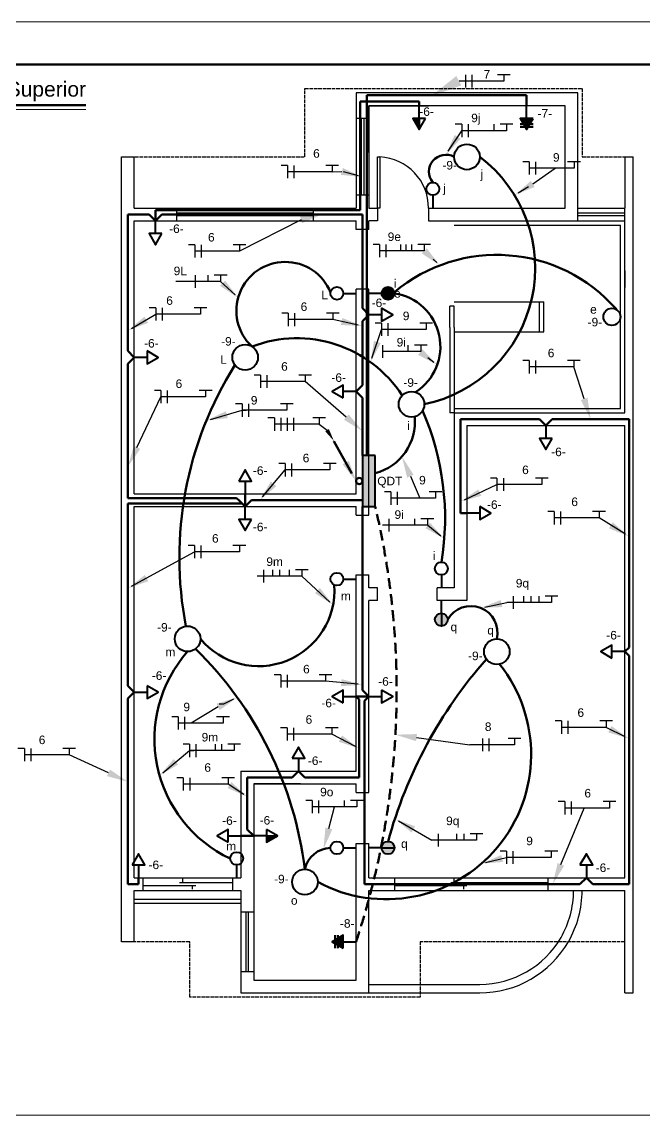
# Model space of a CAD drawing. Header units: millimetres. Extents: x 32795 to 62495, y 13907 to 34907.
# Drawn here: x 48627 to 55922, y 22091 to 34907 of the extents above; entities that cross this region are included whole.
import ezdxf
from ezdxf.enums import TextEntityAlignment as Align

# ---------------------------------------------------------------- set-up
doc = ezdxf.new("R2010")
doc.units = ezdxf.units.MM
doc.header["$LTSCALE"] = 10
doc.linetypes.add('ACAD_ISO02W100', pattern=[15, 12, -3])
doc.linetypes.add('DASHED', pattern=[19.05, 12.7, -6.35])
doc.layers.get('0').update_dxf_attribs({"lineweight": 20})
for name, color, linetype, lineweight in [('Arquitetônico', 7, 'Continuous', 20), ('Eletroduto', 2, 'Continuous', 60), ('Eletrodutos', 2, 'Continuous', 60), ('Fiação', 6, 'Continuous', 30), ('Simbologia', 1, 'Continuous', 40), ('Textos', 3, 'Continuous', 20)]:
    doc.layers.add(name, color=color, linetype=linetype, lineweight=lineweight)
doc.styles.add('Paludo', font='ARIAL.TTF', dxfattribs={"height": 100})
doc.styles.add('style1', font='ARIAL.TTF')

msp = doc.modelspace()

# ---------------------------------------------------------------- hatches: boundary and pattern name
at = {"layer": 'Simbologia'}
h = msp.add_hatch(color=256, dxfattribs=at)
h.dxf.hatch_style = 1
h.paths.add_polyline_path([(53209.998, 33773.95), (53284.998, 33644.046), (53284.998, 33773.95)])
h = msp.add_hatch(color=256, dxfattribs=at)
h.dxf.hatch_style = 1
h.paths.add_polyline_path([(54563.748, 33676.522), (54526.248, 33676.522), (54544.998, 33644.046)])
h.paths.add_polyline_path([(54582.498, 33708.998), (54507.498, 33708.998), (54526.248, 33676.522), (54563.748, 33676.522)])
h.paths.add_polyline_path([(54619.998, 33773.95), (54469.998, 33773.95), (54507.498, 33708.998), (54582.498, 33708.998)])
h = msp.add_hatch(color=256, dxfattribs=at)
h.dxf.hatch_style = 1
h.paths.add_polyline_path([(52994.998, 31723.95), (52844.998, 31723.95, 1)])
h.paths.add_polyline_path([(52844.998, 31723.95), (52994.998, 31723.95, 1)])
h = msp.add_hatch(color=256, dxfattribs=at)
h.dxf.hatch_style = 1
h.paths.add_polyline_path([(52619.998, 29223.95), (52769.998, 29223.95), (52769.998, 29823.95), (52619.998, 29823.95)])
h = msp.add_hatch(color=256, dxfattribs=at)
h.dxf.hatch_style = 1
h.paths.add_polyline_path([(52994.998, 25223.95), (52844.998, 25223.95, 1)])
h.paths.add_polyline_path([(52844.998, 25223.95), (52994.998, 25223.95, 1)])
h.paths.add_polyline_path([(53544.998, 27973.95, 0.414213562), (53469.998, 27898.95, 0.414213562), (53544.998, 27823.95)])
h.paths.add_polyline_path([(53544.998, 27973.95), (53544.998, 27823.95, 0.414213562), (53619.998, 27898.95, 0.414213562)])
h = msp.add_hatch(color=256, dxfattribs=at)
h.dxf.hatch_style = 1
h.paths.add_polyline_path([(51494.998, 25288.95), (51624.902, 25363.95), (51494.998, 25363.95)])
h = msp.add_hatch(color=256, dxfattribs=at)
h.dxf.hatch_style = 1
h.paths.add_polyline_path([(52297.57, 24142.7), (52265.094, 24123.95), (52297.57, 24105.2)])
h.paths.add_polyline_path([(52330.046, 24161.45), (52297.57, 24142.7), (52297.57, 24105.2), (52330.046, 24086.45)])
h.paths.add_polyline_path([(52394.998, 24198.95), (52330.046, 24161.45), (52330.046, 24086.45), (52394.998, 24048.95)])

# ---------------------------------------------------------------- linework, layer by layer
for p, q in [((62494.971, 34906.604), (32794.971, 34906.604)), ((45717.708, 33879.01), (49376.099, 33879.01)), ((56049.248, 22090.777), (34044.971, 22090.777))]:
    msp.add_line(p, q)
at = {"color": 4, "lineweight": 100}
for p, q in [((61994.971, 34406.604), (34044.971, 34406.604)), ((45717.708, 33929.01), (49376.099, 33929.01))]:
    msp.add_line(p, q, dxfattribs=at)
at = {"lineweight": 100}
msp.add_line((34044.971, 34406.604), (56049.248, 34406.604), dxfattribs=at)
at = {"layer": 'Arquitetônico', "linetype": 'ACAD_ISO02W100', "lineweight": 30, "ltscale": 0.35}
for p, q in [((51944.998, 33323.95), (51944.998, 34123.95)), ((51944.998, 34123.95), (55194.998, 34123.95)), ((55194.998, 34123.95), (55194.998, 33323.95)), ((49794.998, 33323.95), (51944.998, 33323.95)), ((55194.998, 33323.95), (55694.998, 33323.95)), ((50594.998, 24123.95), (49944.998, 24123.95)), ((50594.998, 23473.95), (50594.998, 24123.95)), ((55694.998, 24123.95), (53294.998, 24123.95)), ((53294.998, 24123.95), (53294.998, 23473.95)), ((53294.998, 23473.95), (50594.998, 23473.95))]:
    msp.add_line(p, q, dxfattribs=at)
at = {"layer": 'Arquitetônico', "lineweight": 30, "ltscale": 0.35}
for p, q in [((55144.998, 34073.95), (52544.998, 34073.95)), ((52544.998, 34073.95), (52544.998, 32723.95)), ((55144.998, 32723.95), (55144.998, 34073.95)), ((54994.998, 33923.95), (52694.998, 33923.95)), ((52694.998, 33923.95), (52694.998, 32723.95)), ((54994.998, 32723.95), (54994.998, 33923.95)), ((51194.998, 26123.95), (51194.998, 24873.95)), ((51194.998, 26123.95), (52544.998, 26123.95)), ((51344.998, 25973.95), (51344.998, 23673.95)), ((51344.998, 25973.95), (52544.998, 25973.95)), ((51194.998, 24723.95), (51194.998, 23523.95)), ((51344.998, 23673.95), (52544.998, 23673.95)), ((51194.998, 23523.95), (52694.998, 23523.95))]:
    msp.add_line(p, q, dxfattribs=at)
at = {"layer": 'Arquitetônico', "lineweight": 30}
for p, q in [((52694.998, 33373.95), (52694.998, 33923.95)), ((52694.998, 33923.95), (53394.998, 33923.95)), ((52694.998, 33773.95), (52544.998, 33773.95)), ((52604.998, 33773.95), (52604.998, 32873.95)), ((52634.998, 33773.95), (52634.998, 32873.95)), ((49794.998, 24123.95), (49794.998, 33323.95)), ((49794.998, 33323.95), (49944.998, 33323.95)), ((49944.998, 32723.95), (49944.998, 33323.95)), ((49944.998, 32723.95), (49944.998, 33323.95)), ((55694.998, 33323.95), (55694.998, 32723.95)), ((55694.998, 33323.95), (55794.998, 33323.95)), ((55794.998, 23523.95), (55794.998, 33323.95)), ((52694.998, 32873.95), (52544.998, 32873.95)), ((49944.998, 32723.95), (52544.998, 32723.95)), ((50444.998, 32573.95), (50444.998, 32723.95)), ((52044.998, 32573.95), (52044.998, 32723.95)), ((52694.998, 32723.95), (52774.998, 32723.95)), ((52694.998, 32723.95), (52794.998, 32723.95)), ((52794.998, 32723.95), (52794.998, 32573.95)), ((53394.998, 32723.95), (54994.998, 32723.95)), ((53394.998, 32723.95), (53394.998, 32573.95)), ((55144.998, 32723.95), (55694.998, 32723.95)), ((55144.998, 32573.95), (55144.998, 32723.95)), ((55694.998, 32573.95), (55694.998, 32723.95)), ((49944.998, 32573.95), (52544.998, 32573.95)), ((49944.998, 29373.95), (49944.998, 32573.95)), ((52044.998, 32663.95), (50444.998, 32663.95)), ((52044.998, 32633.95), (50444.998, 32633.95)), ((52544.998, 32473.95), (52544.998, 32573.95)), ((52694.998, 32473.95), (52694.998, 32573.95)), ((52794.998, 32573.95), (52694.998, 32573.95)), ((53394.998, 32573.95), (55694.998, 32573.95)), ((55694.998, 32663.95), (55144.998, 32663.95)), ((55694.998, 32633.95), (55144.998, 32633.95)), ((55694.998, 30323.95), (55694.998, 32573.95)), ((52694.998, 32473.95), (52544.998, 32473.95)), ((53694.998, 32523.95), (55644.998, 32523.95)), ((55644.998, 30373.95), (55644.998, 32523.95)), ((55694.998, 31986.45), (55694.998, 31792.029)), ((52544.998, 29373.95), (52544.998, 31773.95)), ((52694.998, 31773.95), (52544.998, 31773.95)), ((52694.998, 29123.95), (52694.998, 31773.95)), ((53644.998, 31323.95), (53644.998, 31573.95)), ((53694.998, 31573.95), (53644.998, 31573.95)), ((53694.998, 31623.95), (54744.998, 31623.95)), ((53694.998, 31323.95), (53694.998, 31573.95)), ((54694.998, 31273.95), (54694.998, 31623.95)), ((54744.998, 31273.95), (54744.998, 31623.95)), ((53644.998, 31323.95), (53644.998, 30323.95)), ((53694.998, 31323.95), (53694.998, 30323.95)), ((53694.998, 31273.95), (54744.998, 31273.95)), ((55694.998, 30323.95), (55694.998, 31323.95)), ((53694.998, 30373.95), (55644.998, 30373.95)), ((53694.998, 30323.95), (53644.998, 30323.95)), ((53694.998, 30323.95), (55694.998, 30323.95)), ((53694.998, 30323.95), (53694.998, 28273.95)), ((53844.998, 30173.95), (55694.998, 30173.95)), ((53844.998, 30173.95), (53844.998, 28123.95)), ((55694.998, 24873.95), (55694.998, 30173.95)), ((49944.998, 29373.95), (52544.998, 29373.95)), ((49944.998, 29223.95), (52544.998, 29223.95)), ((49944.998, 24873.95), (49944.998, 29223.95)), ((52544.998, 29123.95), (52544.998, 29223.95)), ((52544.998, 29123.95), (52694.998, 29123.95)), ((52544.998, 26123.95), (52544.998, 28423.95)), ((52544.998, 28423.95), (52694.998, 28423.95)), ((52694.998, 28273.95), (52694.998, 28423.95)), ((52794.998, 28273.95), (52694.998, 28273.95)), ((52794.998, 28123.95), (52794.998, 28273.95)), ((53694.998, 28273.95), (53494.998, 28273.95)), ((53494.998, 28123.95), (53494.998, 28273.95)), ((52694.998, 25873.95), (52694.998, 28123.95)), ((52794.998, 28123.95), (52694.998, 28123.95)), ((53844.998, 28123.95), (53494.998, 28123.95)), ((51894.998, 25973.95), (51344.998, 25973.95)), ((51344.998, 25973.95), (51344.998, 25273.95)), ((52544.998, 25873.95), (52544.998, 25973.95)), ((52544.998, 25873.95), (52694.998, 25873.95)), ((52544.998, 23673.95), (52544.998, 25273.95)), ((52544.998, 25273.95), (52694.998, 25273.95)), ((52694.998, 24873.95), (52694.998, 25273.95)), ((49944.998, 24873.95), (51194.998, 24873.95)), ((50044.998, 24873.95), (50044.998, 24723.95)), ((51094.998, 24873.95), (51094.998, 24723.95)), ((52694.998, 24873.95), (55694.998, 24873.95)), ((52994.998, 24873.95), (52994.998, 24723.95)), ((54794.998, 24873.95), (54794.998, 24723.95)), ((50044.998, 24783.95), (50664.998, 24783.95)), ((51094.998, 24813.95), (50474.998, 24813.95)), ((50514.998, 24813.95), (50514.998, 24858.95)), ((50624.998, 24783.95), (50624.998, 24738.95)), ((52994.998, 24783.95), (53844.998, 24783.95)), ((54794.998, 24813.95), (53654.998, 24813.95)), ((53694.998, 24813.95), (53694.998, 24858.95)), ((53804.998, 24783.95), (53804.998, 24738.95)), ((49944.998, 24723.95), (51194.998, 24723.95)), ((49944.998, 24123.95), (49944.998, 24723.95)), ((49944.998, 24723.95), (51194.998, 24723.95)), ((49944.998, 24623.95), (51194.998, 24623.95)), ((52694.998, 24723.95), (55694.998, 24723.95)), ((52694.998, 23523.95), (52694.998, 24723.95)), ((55694.998, 23523.95), (55694.998, 24723.95)), ((49944.998, 24573.95), (51194.998, 24573.95)), ((51194.998, 24473.95), (51344.998, 24473.95)), ((51254.998, 23773.95), (51254.998, 24473.95)), ((51284.998, 23773.95), (51284.998, 24473.95)), ((49944.998, 24123.95), (49794.998, 24123.95)), ((51194.998, 23773.95), (51344.998, 23773.95)), ((52694.998, 23623.95), (53994.998, 23623.95)), ((52694.998, 23523.95), (53994.998, 23523.95)), ((55694.998, 23523.95), (55794.998, 23523.95))]:
    msp.add_line(p, q, dxfattribs=at)
msp.add_lwpolyline([(52794.998, 32723.95), (52794.998, 33323.95), (52824.998, 33323.95), (52824.998, 32723.95)], close=True, dxfattribs=at)
msp.add_arc((52794.998, 32723.95), 600, 0, 87.134016, dxfattribs=at)
at = {"layer": 'Arquitetônico', "lineweight": 30, "ltscale": 0.35}
for radius, start, end in [(1100, 330, 0), (1200, 330, 0), (1100, 270, 330), (1200, 270, 330)]:
    msp.add_arc((53994.998, 24723.95), radius, start, end, dxfattribs=at)
at = {"layer": 'Eletroduto'}
for p, q in [((52694.998, 33973.95), (52594.998, 33973.95)), ((52594.998, 33973.95), (52594.998, 32723.95)), ((52694.998, 34048.95), (52669.998, 34048.95)), ((52669.998, 34048.95), (52669.998, 29823.95)), ((54544.998, 34048.95), (52694.998, 34048.95)), ((53284.998, 33973.95), (52694.998, 33973.95)), ((53284.998, 33923.95), (53284.998, 33973.95)), ((54544.998, 34036.45), (54544.998, 34048.95)), ((52594.998, 32698.95), (50194.998, 32698.95)), ((50194.998, 32698.95), (50194.998, 32686.45)), ((52594.998, 32723.95), (52594.998, 32698.95)), ((49869.998, 29373.95), (49869.998, 29323.95)), ((49869.998, 29323.95), (51144.998, 29323.95)), ((51144.998, 29323.95), (51169.998, 29298.95)), ((52694.998, 26998.95), (52644.998, 26998.95)), ((52644.998, 26948.95), (52644.998, 24798.95))]:
    msp.add_line(p, q, dxfattribs=at)
at = {"layer": 'Eletroduto', "linetype": 'DASHED'}
msp.add_arc((43650.067, 27071.337), 9370.533, 341.6670876, 13.2806786, dxfattribs=at)
at = {"layer": 'Eletroduto'}
msp.add_arc((47610.222, 24430.038), 4368.767, 7.1518898, 45.6823077, dxfattribs=at)
at = {"layer": 'Eletrodutos'}
for p, q in [((54544.998, 33923.95), (54544.998, 34036.45)), ((54544.998, 34036.45), (54544.998, 33998.95)), ((54544.998, 33998.95), (54544.998, 34036.45)), ((50194.998, 32686.45), (50194.998, 32573.95)), ((49944.998, 32648.95), (49869.998, 32648.95)), ((49869.998, 32648.95), (49869.998, 31048.95)), ((50119.998, 32648.95), (49944.998, 32648.95)), ((50194.998, 32573.95), (50119.998, 32648.95)), ((50194.998, 32573.95), (50269.998, 32648.95)), ((52619.998, 32648.95), (50269.998, 32648.95)), ((52619.998, 32573.95), (52619.998, 32648.95)), ((52619.998, 31773.95), (52619.998, 32573.95)), ((52619.998, 31773.95), (52619.998, 31548.95)), ((52694.998, 31473.95), (52619.998, 31548.95)), ((52694.998, 31473.95), (52619.998, 31398.95)), ((52619.998, 31398.95), (52619.998, 30648.95)), ((49944.998, 30973.95), (49869.998, 31048.95)), ((49944.998, 30973.95), (49869.998, 30898.95)), ((49869.998, 30898.95), (49869.998, 29373.95)), ((52544.998, 30573.95), (52619.998, 30648.95)), ((52544.998, 30573.95), (52619.998, 30498.95)), ((52619.998, 30498.95), (52619.998, 29823.95)), ((53844.998, 30248.95), (53769.998, 30248.95)), ((53769.998, 30248.95), (53769.998, 29148.95)), ((54694.998, 30248.95), (53844.998, 30248.95)), ((54769.998, 30173.95), (54694.998, 30248.95)), ((54769.998, 30173.95), (54844.998, 30248.95)), ((55744.998, 30248.95), (54844.998, 30248.95)), ((55744.998, 30173.95), (55744.998, 30248.95)), ((55744.998, 27573.95), (55744.998, 30173.95)), ((52496.601, 29611.458), (52285.577, 29993.012)), ((51244.998, 29223.95), (51244.998, 29373.95)), ((49869.998, 29261.45), (51207.498, 29261.45)), ((49869.998, 29261.45), (49869.998, 27123.95)), ((51244.998, 29223.95), (51169.998, 29298.95)), ((51244.998, 29223.95), (51319.998, 29298.95)), ((51319.998, 29298.95), (52619.998, 29298.95)), ((52619.998, 29223.95), (52619.998, 27073.95)), ((53769.998, 29148.95), (53844.998, 29148.95)), ((55694.998, 27523.95), (55744.998, 27573.95)), ((55694.998, 27523.95), (55744.998, 27473.95)), ((55744.998, 24798.95), (55744.998, 27473.95)), ((49944.998, 27048.95), (49869.998, 27123.95)), ((49944.998, 27048.95), (49869.998, 26973.95)), ((52694.998, 26998.95), (52619.998, 27073.95)), ((49869.998, 26973.95), (49869.998, 24873.95)), ((52544.998, 26998.95), (52582.498, 26961.45)), ((52544.998, 26998.95), (52694.998, 26998.95)), ((52582.498, 26048.95), (52582.498, 26961.45)), ((52694.998, 26998.95), (52644.998, 26948.95)), ((51344.998, 26048.95), (51269.998, 26048.95)), ((51269.998, 26048.95), (51269.998, 25438.95)), ((51794.998, 26048.95), (51344.998, 26048.95)), ((51869.998, 26123.95), (51794.998, 26048.95)), ((51869.998, 26123.95), (51944.998, 26048.95)), ((52582.498, 26048.95), (51944.998, 26048.95)), ((51344.998, 25363.95), (51269.998, 25438.95)), ((51194.998, 25363.95), (51344.998, 25363.95)), ((49869.998, 24873.95), (49869.998, 24798.95)), ((49994.998, 24798.95), (49994.998, 24873.95)), ((55244.998, 24873.95), (55169.998, 24798.95)), ((55244.998, 24873.95), (55319.998, 24798.95)), ((49869.998, 24798.95), (49994.998, 24798.95)), ((52644.998, 24798.95), (55169.998, 24798.95)), ((52694.998, 24798.95), (52644.998, 24798.95)), ((52644.998, 24798.95), (52657.498, 24798.95)), ((55319.998, 24798.95), (55694.998, 24798.95)), ((55694.998, 24798.95), (55744.998, 24798.95))]:
    msp.add_line(p, q, dxfattribs=at)
msp.add_circle((52582.498, 29523.95), 37.5, dxfattribs=at)
for centre, radius, start, end in [((53014.032, 32020.977), 1630.961, 281.7081859, 53.0250902), ((53598.131, 33150.506), 198.661, 60.8167804, 219.5720774), ((54194.457, 30314.776), 1860.418, 41.0607421, 130.1848466), ((51714.86, 31520.316), 572.625, 21.9995053, 227.1223475), ((52902.008, 31099.064), 631.767, 302.5375326, 81.5358408), ((51850.772, 29727.472), 1470.351, 32.90367, 110.9423928), ((54696.673, 28628.636), 4223.216, 147.7345651, 191.0008083), ((52609.232, 30220.522), 626.201, 284.8763137, 5.3372827), ((50420.712, 29085.125), 3167.608, 350.7128562, 23.5219662), ((51403.221, 28243.053), 889.197, 219.7932005, 4.0014241), ((53891.935, 27746.677), 311.667, 346.5056918, 150.7530636), ((51729.206, 26498.916), 1547.404, 138.515153, 244.7854459), ((58119.001, 23875.505), 5390.345, 138.6458317, 164.688113), ((52899.331, 26318.973), 1697.659, 241.7194471, 38.5667748), ((52257.31, 24904.176), 320.011, 92.2049181, 167.406224)]:
    msp.add_arc(centre, radius, start, end, dxfattribs=at)
msp.add_solid([(52460.455, 29761.297), (52387.531, 29720.965), (52544.987, 29522.361)], dxfattribs=at)
at = {"layer": 'Fiação'}
for p, q in [((53828.407, 34286.438), (53828.407, 34136.438)), ((53903.407, 34286.438), (53903.407, 34136.438)), ((54353.407, 34286.438), (54203.407, 34286.438)), ((54278.407, 34286.438), (54278.407, 34211.438)), ((54278.407, 34211.438), (53753.407, 34211.438)), ((53625.612, 33390.937), (53783.209, 33630.475)), ((53783.209, 33705.475), (53708.209, 33705.475)), ((53783.209, 33705.475), (53783.209, 33555.475)), ((54308.209, 33630.475), (53783.209, 33630.475)), ((53858.209, 33705.475), (53858.209, 33555.475)), ((54158.209, 33705.475), (54158.209, 33630.475)), ((54383.209, 33705.475), (54233.209, 33705.475)), ((54308.209, 33705.475), (54308.209, 33630.475)), ((51740.416, 33224.01), (51665.416, 33224.01)), ((51740.416, 33224.01), (51740.416, 33074.01)), ((51815.416, 33224.01), (51815.416, 33074.01)), ((52340.416, 33224.01), (52190.416, 33224.01)), ((52265.416, 33224.01), (52265.416, 33149.01)), ((54575.081, 33266.484), (54500.081, 33266.484)), ((54575.081, 33266.484), (54575.081, 33116.484)), ((54650.081, 33266.484), (54650.081, 33116.484)), ((55175.081, 33266.484), (55025.081, 33266.484)), ((55100.081, 33266.484), (55100.081, 33191.484)), ((52265.416, 33149.01), (51740.416, 33149.01)), ((52265.416, 33149.01), (52379.03, 33153.804)), ((52571.805, 33100.531), (52396.377, 33149.01)), ((55100.081, 33191.484), (54575.081, 33191.484)), ((54615.756, 33007.123), (54878.073, 33191.484)), ((54445.922, 32901.499), (54565.64, 32975.955)), ((51900.378, 32586.833), (51179.515, 32218.357)), ((52819.541, 32296.712), (52744.541, 32296.712)), ((52819.541, 32296.712), (52819.541, 32146.712)), ((52894.541, 32296.712), (52894.541, 32146.712)), ((53067.592, 32296.712), (53067.592, 32221.712)), ((53129.409, 32296.712), (53129.409, 32221.712)), ((53194.541, 32296.712), (53194.541, 32221.712)), ((53419.541, 32296.712), (53269.541, 32296.712)), ((53344.541, 32296.712), (53344.541, 32221.712)), ((50654.515, 32293.357), (50579.515, 32293.357)), ((50654.515, 32293.357), (50654.515, 32143.357)), ((51179.515, 32218.357), (50654.515, 32218.357)), ((50729.515, 32293.357), (50729.515, 32143.357)), ((51254.515, 32293.357), (51104.515, 32293.357)), ((51179.515, 32293.357), (51179.515, 32218.357)), ((53344.541, 32221.712), (52819.541, 32221.712)), ((53491.129, 32085.653), (53448.876, 32124.871)), ((50657.281, 31939.102), (50657.281, 31789.102)), ((50807.281, 31939.102), (50807.281, 31864.102)), ((51032.281, 31939.102), (50882.281, 31939.102)), ((50957.281, 31939.102), (50957.281, 31864.102)), ((50957.281, 31864.102), (50432.281, 31864.102)), ((50957.281, 31864.102), (50907.281, 31864.102)), ((51126.087, 31705.692), (50957.281, 31864.102)), ((50195.917, 31554.38), (50120.917, 31554.38)), ((50195.917, 31554.38), (50195.917, 31404.38)), ((50270.917, 31554.38), (50270.917, 31404.38)), ((50795.917, 31554.38), (50645.917, 31554.38)), ((50720.917, 31554.38), (50720.917, 31479.38)), ((49913.069, 31312.607), (50195.917, 31479.38)), ((50720.917, 31479.38), (50195.917, 31479.38)), ((51748.299, 31491.311), (51673.299, 31491.311)), ((51748.299, 31491.311), (51748.299, 31341.311)), ((52273.299, 31416.311), (51748.299, 31416.311)), ((51823.299, 31491.311), (51823.299, 31341.311)), ((52348.299, 31491.311), (52198.299, 31491.311)), ((52273.299, 31491.311), (52273.299, 31416.311)), ((52571.129, 31351.882), (52273.299, 31416.311)), ((52730.859, 30964.432), (52842.97, 31300.432)), ((52842.97, 31375.432), (52767.97, 31375.432)), ((52842.97, 31375.432), (52842.97, 31225.432)), ((53367.97, 31300.432), (52842.97, 31300.432)), ((52917.97, 31375.432), (52917.97, 31225.432)), ((53442.97, 31375.432), (53292.97, 31375.432)), ((53367.97, 31375.432), (53367.97, 31300.432)), ((52853.17, 31116.48), (52853.17, 30966.48)), ((53303.17, 31041.48), (52853.17, 31041.48)), ((53153.17, 31116.48), (53153.17, 31041.48)), ((53378.17, 31116.48), (53228.17, 31116.48)), ((53303.17, 31116.48), (53303.17, 31041.48)), ((53456.665, 30915.372), (53387.431, 30968.18)), ((54573.366, 30935.832), (54498.366, 30935.832)), ((54573.366, 30935.832), (54573.366, 30785.832)), ((54648.366, 30935.832), (54648.366, 30785.832)), ((55173.366, 30935.832), (55023.366, 30935.832)), ((55098.366, 30935.832), (55098.366, 30860.832)), ((51424.346, 30766.94), (51349.346, 30766.94)), ((51424.346, 30766.94), (51424.346, 30616.94)), ((51499.346, 30766.94), (51499.346, 30616.94)), ((52024.346, 30766.94), (51874.346, 30766.94)), ((51949.346, 30766.94), (51949.346, 30691.94)), ((55098.366, 30860.832), (54573.366, 30860.832)), ((55218.511, 30486.962), (55098.366, 30860.832)), ((51949.346, 30691.94), (51424.346, 30691.94)), ((52430.763, 30273.642), (51948.339, 30690.131)), ((49976.896, 29918.364), (50256.796, 30510.1)), ((50256.796, 30585.1), (50181.796, 30585.1)), ((50256.796, 30585.1), (50256.796, 30435.1)), ((50781.796, 30510.1), (50256.796, 30510.1)), ((50331.796, 30585.1), (50331.796, 30435.1)), ((50856.796, 30585.1), (50706.796, 30585.1)), ((50781.796, 30585.1), (50781.796, 30510.1)), ((51208.09, 30428.098), (51133.09, 30428.098)), ((51208.09, 30428.098), (51208.09, 30278.098)), ((51283.09, 30428.098), (51283.09, 30278.098)), ((51808.09, 30428.098), (51658.09, 30428.098)), ((51733.09, 30428.098), (51733.09, 30353.098)), ((50838.175, 30246.912), (51208.09, 30353.098)), ((51733.09, 30353.098), (51208.09, 30353.098)), ((51208.09, 30353.098), (51258.09, 30353.098)), ((51587.191, 30264.29), (51512.191, 30264.29)), ((51587.191, 30264.29), (51587.191, 30114.29)), ((51662.191, 30264.29), (51662.191, 30114.29)), ((51737.191, 30264.29), (51737.191, 30114.29)), ((51812.191, 30264.29), (51812.191, 30114.29)), ((52187.191, 30264.29), (52037.191, 30264.29)), ((52112.191, 30264.29), (52112.191, 30189.29)), ((52112.191, 30189.29), (51587.191, 30189.29)), ((52112.191, 30189.29), (52205.208, 30119.664)), ((51449.627, 29337.353), (51713.56, 29653.905)), ((51713.56, 29728.905), (51638.56, 29728.905)), ((51713.56, 29728.905), (51713.56, 29578.905)), ((52238.56, 29653.905), (51713.56, 29653.905)), ((51788.56, 29728.905), (51788.56, 29578.905)), ((52313.56, 29728.905), (52163.56, 29728.905)), ((52238.56, 29728.905), (52238.56, 29653.905)), ((53181.688, 29581.15), (53293.679, 29321.343)), ((53815.307, 29304.067), (54197.083, 29482.248)), ((54197.083, 29557.248), (54122.083, 29557.248)), ((54197.083, 29557.248), (54197.083, 29407.248)), ((54722.083, 29482.248), (54197.083, 29482.248)), ((54272.083, 29557.248), (54272.083, 29407.248)), ((54797.083, 29557.248), (54647.083, 29557.248)), ((54722.083, 29557.248), (54722.083, 29482.248)), ((52952.264, 29396.343), (52877.264, 29396.343)), ((52952.264, 29396.343), (52952.264, 29246.343)), ((53027.264, 29396.343), (53027.264, 29246.343)), ((53552.264, 29396.343), (53402.264, 29396.343)), ((53477.264, 29396.343), (53477.264, 29321.343)), ((53477.264, 29321.343), (52952.264, 29321.343)), ((54868.053, 29166.072), (54793.053, 29166.072)), ((54868.053, 29166.072), (54868.053, 29016.072)), ((54943.053, 29166.072), (54943.053, 29016.072)), ((55468.053, 29166.072), (55318.053, 29166.072)), ((55393.053, 29166.072), (55393.053, 29091.072)), ((53381.126, 29006.354), (52856.126, 29006.354)), ((52931.126, 29081.354), (52931.126, 28931.354)), ((53231.126, 29081.354), (53231.126, 29006.354)), ((53456.126, 29081.354), (53306.126, 29081.354)), ((53381.126, 29081.354), (53381.126, 29006.354)), ((53540.369, 28878.926), (53385.635, 29002.746)), ((55393.053, 29091.072), (54868.053, 29091.072)), ((55702.444, 28900.202), (55393.053, 29091.072)), ((50651.938, 28770.179), (50576.938, 28770.179)), ((50651.938, 28770.179), (50651.938, 28620.179)), ((50726.938, 28770.179), (50726.938, 28620.179)), ((51251.938, 28770.179), (51101.938, 28770.179)), ((51176.938, 28770.179), (51176.938, 28695.179)), ((49913.837, 28290.336), (50651.938, 28695.179)), ((51176.938, 28695.179), (50651.938, 28695.179)), ((51459.213, 28484.101), (51459.213, 28334.101)), ((51563.484, 28484.101), (51563.484, 28409.101)), ((51646.713, 28484.101), (51646.713, 28409.101)), ((51759.213, 28484.101), (51759.213, 28409.101)), ((51984.213, 28484.101), (51834.213, 28484.101)), ((51909.213, 28484.101), (51909.213, 28409.101)), ((51909.213, 28409.101), (51384.213, 28409.101)), ((51909.213, 28409.101), (51859.213, 28409.101)), ((52238.835, 28104.682), (51909.213, 28409.101)), ((54054.453, 28047.127), (54311.432, 28100.74)), ((54836.432, 28100.74), (54311.432, 28100.74)), ((54386.432, 28175.74), (54386.432, 28025.74)), ((54507.59, 28175.74), (54507.59, 28100.74)), ((54592.995, 28175.74), (54592.995, 28100.74)), ((54686.432, 28175.74), (54686.432, 28100.74)), ((54911.432, 28175.74), (54761.432, 28175.74)), ((54836.432, 28175.74), (54836.432, 28100.74)), ((51661.216, 27253.843), (51586.216, 27253.843)), ((51661.216, 27253.843), (51661.216, 27103.843)), ((52186.216, 27178.843), (51661.216, 27178.843)), ((51736.216, 27253.843), (51736.216, 27103.843)), ((52261.216, 27253.843), (52111.216, 27253.843)), ((52186.216, 27253.843), (52186.216, 27178.843)), ((52570.24, 27140.953), (52186.216, 27178.843)), ((51106.889, 26965.899), (50991.079, 26907.582)), ((50928.258, 26875.949), (50610.961, 26685.745)), ((50991.079, 26907.582), (50941.079, 26907.582)), ((50460.461, 26760.745), (50385.461, 26760.745)), ((50460.461, 26760.745), (50460.461, 26610.745)), ((50985.461, 26685.745), (50460.461, 26685.745)), ((50535.461, 26760.745), (50535.461, 26610.745)), ((51060.461, 26760.745), (50910.461, 26760.745)), ((50985.461, 26760.745), (50985.461, 26685.745)), ((54952.507, 26711.38), (54877.507, 26711.38)), ((54952.507, 26711.38), (54952.507, 26561.38)), ((55027.507, 26711.38), (55027.507, 26561.38)), ((55552.507, 26711.38), (55402.507, 26711.38)), ((55477.507, 26711.38), (55477.507, 26636.38)), ((51736.107, 26632.508), (51661.107, 26632.508)), ((51736.107, 26632.508), (51736.107, 26482.508)), ((52261.107, 26557.508), (51736.107, 26557.508)), ((51811.107, 26632.508), (51811.107, 26482.508)), ((52336.107, 26632.508), (52186.107, 26632.508)), ((52261.107, 26632.508), (52261.107, 26557.508)), ((52538.246, 26411.739), (52261.107, 26557.508)), ((55477.507, 26636.38), (54952.507, 26636.38)), ((55700.172, 26526.358), (55477.507, 26636.38)), ((50592.016, 26438.621), (50517.016, 26438.621)), ((50592.016, 26438.621), (50592.016, 26288.621)), ((50667.016, 26438.621), (50667.016, 26288.621)), ((50893.666, 26438.621), (50893.666, 26363.621)), ((50967.016, 26438.621), (50967.016, 26363.621)), ((51192.016, 26438.621), (51042.016, 26438.621)), ((51117.016, 26438.621), (51117.016, 26363.621)), ((53253.82, 26516.7), (53877.729, 26431.619)), ((54402.729, 26431.619), (53877.729, 26431.619)), ((54027.729, 26506.619), (54027.729, 26356.619)), ((54102.729, 26506.619), (54102.729, 26356.619)), ((54477.729, 26506.619), (54327.729, 26506.619)), ((54402.729, 26506.619), (54402.729, 26431.619)), ((48656.593, 26390.279), (48581.593, 26390.279)), ((48656.593, 26390.279), (48656.593, 26240.279)), ((49181.593, 26315.279), (48656.593, 26315.279)), ((48731.593, 26390.279), (48731.593, 26240.279)), ((49256.593, 26390.279), (49106.593, 26390.279)), ((49181.593, 26390.279), (49181.593, 26315.279)), ((49642.914, 26102.864), (49181.593, 26315.279)), ((50280.059, 26104.922), (50592.016, 26363.621)), ((51117.016, 26363.621), (50592.016, 26363.621)), ((50592.016, 26363.621), (50642.016, 26363.621)), ((50519.87, 26045.794), (50444.87, 26045.794)), ((50519.87, 26045.794), (50519.87, 25895.794)), ((50594.87, 26045.794), (50594.87, 25895.794)), ((51119.87, 26045.794), (50969.87, 26045.794)), ((51044.87, 26045.794), (51044.87, 25970.794)), ((51044.87, 25970.794), (50519.87, 25970.794)), ((51228.258, 25849.849), (51044.87, 25970.794)), ((52029.964, 25778.983), (51954.964, 25778.983)), ((52029.964, 25778.983), (52029.964, 25628.983)), ((52104.964, 25778.983), (52104.964, 25628.983)), ((52404.964, 25778.983), (52404.964, 25703.983)), ((52629.964, 25778.983), (52479.964, 25778.983)), ((52554.964, 25778.983), (52554.964, 25703.983)), ((54990.785, 25766.12), (54915.785, 25766.12)), ((54990.785, 25766.12), (54990.785, 25616.12)), ((55065.785, 25766.12), (55065.785, 25616.12)), ((55590.785, 25766.12), (55440.785, 25766.12)), ((55515.785, 25766.12), (55515.785, 25691.12)), ((52554.964, 25703.983), (52029.964, 25703.983)), ((52226.37, 25451.802), (52292.464, 25703.983)), ((54946.435, 25030.043), (55219.268, 25691.12)), ((55515.785, 25691.12), (54990.785, 25691.12)), ((53043.552, 25540.067), (53432.281, 25313.76)), ((53507.281, 25388.76), (53507.281, 25238.76)), ((53722.766, 25388.76), (53722.766, 25313.76)), ((53807.281, 25388.76), (53807.281, 25313.76)), ((54032.281, 25388.76), (53882.281, 25388.76)), ((53957.281, 25388.76), (53957.281, 25313.76)), ((53957.281, 25313.76), (53432.281, 25313.76)), ((54308.772, 25186.791), (54233.772, 25186.791)), ((54308.772, 25186.791), (54308.772, 25036.791)), ((54383.772, 25186.791), (54383.772, 25036.791)), ((54908.772, 25186.791), (54758.772, 25186.791)), ((54833.772, 25186.791), (54833.772, 25111.791)), ((54063.234, 25051.119), (54308.772, 25111.791)), ((54833.772, 25111.791), (54308.772, 25111.791))]:
    msp.add_line(p, q, dxfattribs=at)
for points in [[(53780.711, 34162.672), (53719.645, 34271.74), (53422.973, 34034.007)], [(53770.347, 33535.117), (53700.73, 33580.92), (53598.131, 33349.167)], [(52390.129, 33193.965), (52367.932, 33113.643), (52619.998, 33087.213)], [(54637.761, 32971.741), (54593.751, 33042.505), (54403.463, 32875.093)], [(51890.025, 32627.193), (51910.731, 32546.473), (52142.538, 32648.95)], [(53372.887, 32252.251), (53316.195, 32191.173), (53527.776, 32051.638)], [(51008.758, 31872.935), (50951.733, 31812.168), (51162.547, 31671.478)], [(50106.514, 31378.296), (50064.188, 31450.081), (49869.998, 31287.212)], [(52384.46, 31434.894), (52366.84, 31353.445), (52619.998, 31341.311)], [(52833.686, 31140.962), (52754.637, 31167.338), (52715.034, 30917.003)], [(53322.913, 31069.795), (53272.374, 31003.536), (53496.421, 30885.049)], [(55258.18, 30499.71), (55178.843, 30474.214), (55294.998, 30248.95)], [(51041.908, 30262.045), (51018.915, 30342.144), (50790.115, 30233.117)], [(52457.992, 30305.181), (52403.535, 30242.102), (52619.998, 30110.27)], [(52226.317, 30133.059), (52184.099, 30106.27), (52285.577, 29993.012)], [(50014.562, 29900.547), (49939.231, 29936.18), (49869.998, 29692.371)], [(53143.425, 29564.656), (53219.951, 29597.643), (53082.726, 29810.729)], [(51609.707, 29464.281), (51545.702, 29517.646), (51417.608, 29298.95)], [(54014.162, 29350.894), (53978.918, 29426.408), (53769.998, 29282.92)], [(53410.244, 29036.418), (53358.178, 28971.352), (53579.408, 28847.687)], [(55554.106, 29040.672), (55510.353, 28969.75), (55744.998, 28873.95)], [(50109.229, 28349.985), (50069.154, 28423.049), (49869.998, 28266.291)], [(52120.177, 28270.985), (52063.639, 28209.765), (52275.566, 28070.759)], [(54258.747, 28047.185), (54241.727, 28128.762), (54005.506, 28036.915)], [(52375.297, 27202.056), (52367.115, 27119.125), (52619.998, 27136.044)], [(50909.518, 26913.163), (50946.998, 26838.734), (51151.547, 26988.386)], [(52380.634, 26541.718), (52341.842, 26467.964), (52582.498, 26388.463)], [(53248.191, 26475.415), (53259.45, 26557.985), (53006.113, 26550.479)], [(55539.324, 26652.311), (55502.408, 26577.6), (55744.998, 26504.208)], [(50460.607, 26200.517), (50407.412, 26264.663), (50241.571, 26073.006)], [(49660.341, 26140.711), (49625.488, 26065.017), (49869.998, 25998.304)], [(51084.238, 25994.743), (51038.358, 25925.176), (51269.998, 25822.322)], [(53195.432, 25403.433), (53237.358, 25475.451), (53000.341, 25565.223)], [(52266.675, 25441.239), (52186.065, 25462.366), (52162.988, 25209.971)], [(54984.951, 25014.147), (54907.92, 25045.938), (54851.061, 24798.95)]]:
    msp.add_solid(points, dxfattribs=at)
at = {"layer": 'Fiação', "ltscale": 10}
msp.add_solid([(54267.389, 25058.646), (54247.399, 25139.546), (54014.693, 25039.125)], dxfattribs=at)
at = {"layer": 'Simbologia'}
for p, q in [((53284.998, 33773.95), (53284.998, 33923.95)), ((54544.998, 33773.95), (54544.998, 33923.95)), ((53284.998, 33773.95), (53284.998, 33644.046)), ((54507.498, 33708.998), (54469.998, 33708.998)), ((54469.998, 33708.998), (54507.498, 33708.998)), ((54619.998, 33708.998), (54469.998, 33708.998)), ((54582.498, 33708.998), (54619.998, 33708.998)), ((54469.998, 33676.522), (54526.248, 33676.522)), ((54469.998, 33676.522), (54619.998, 33676.522)), ((54563.748, 33676.522), (54619.998, 33676.522)), ((53444.998, 32873.95), (53444.998, 32723.95)), ((50194.998, 32423.95), (50194.998, 32573.95)), ((52394.998, 31723.95), (52544.998, 31723.95)), ((52844.998, 31723.95), (52694.998, 31723.95)), ((52844.998, 31723.95), (52994.998, 31723.95)), ((52844.998, 31473.95), (52694.998, 31473.95)), ((50094.998, 30973.95), (49944.998, 30973.95)), ((52544.998, 30573.95), (52394.998, 30573.95)), ((54769.998, 30173.95), (54769.998, 30023.95)), ((52619.998, 29823.95), (52619.998, 29223.95)), ((52769.998, 29823.95), (52619.998, 29823.95)), ((52769.998, 29223.95), (52769.998, 29823.95)), ((51244.998, 29523.95), (51244.998, 29373.95)), ((51244.998, 29073.95), (51244.998, 29223.95)), ((52619.998, 29223.95), (52769.998, 29223.95)), ((53994.998, 29148.95), (53844.998, 29148.95)), ((52394.998, 28373.95), (52544.998, 28373.95)), ((53544.998, 28423.95), (53544.998, 28273.95)), ((53544.998, 27973.95), (53544.998, 28123.95)), ((53544.998, 27973.95), (53544.998, 27823.95)), ((55694.998, 27523.95), (55544.998, 27523.95)), ((49944.998, 27048.95), (50094.998, 27048.95)), ((52394.998, 26998.95), (52544.998, 26998.95)), ((52694.998, 26998.95), (52844.998, 26998.95)), ((51869.998, 26273.95), (51869.998, 26123.95)), ((51044.998, 25363.95), (51194.998, 25363.95)), ((51494.998, 25363.95), (51344.998, 25363.95)), ((51494.998, 25363.95), (51624.902, 25363.95)), ((52394.998, 25223.95), (52544.998, 25223.95)), ((52844.998, 25223.95), (52694.998, 25223.95)), ((52844.998, 25223.95), (52994.998, 25223.95)), ((49994.998, 25023.95), (49994.998, 24873.95)), ((51144.998, 25023.95), (51144.998, 24873.95)), ((55244.998, 25023.95), (55244.998, 24873.95)), ((52297.57, 24198.95), (52297.57, 24142.7)), ((52297.57, 24198.95), (52297.57, 24048.95)), ((52297.57, 24105.2), (52297.57, 24048.95)), ((52330.046, 24161.45), (52330.046, 24198.95)), ((52330.046, 24198.95), (52330.046, 24161.45)), ((52330.046, 24048.95), (52330.046, 24198.95)), ((52394.998, 24123.95), (52544.998, 24123.95)), ((52330.046, 24086.45), (52330.046, 24048.95))]:
    msp.add_line(p, q, dxfattribs=at)
for points in [[(53359.998, 33773.95), (53209.998, 33773.95), (53284.998, 33644.046)], [(54619.998, 33773.95), (54469.998, 33773.95), (54544.998, 33644.046)], [(50269.998, 32423.95), (50119.998, 32423.95), (50194.998, 32294.046)], [(52844.998, 31548.95), (52844.998, 31398.95), (52974.902, 31473.95)], [(50094.998, 31048.95), (50094.998, 30898.95), (50224.902, 30973.95)], [(52394.998, 30498.95), (52394.998, 30648.95), (52265.094, 30573.95)], [(54844.998, 30023.95), (54694.998, 30023.95), (54769.998, 29894.046)], [(51169.998, 29523.95), (51319.998, 29523.95), (51244.998, 29653.854)], [(53994.998, 29223.95), (53994.998, 29073.95), (54124.902, 29148.95)], [(51319.998, 29073.95), (51169.998, 29073.95), (51244.998, 28944.046)], [(55544.998, 27448.95), (55544.998, 27598.95), (55415.094, 27523.95)], [(50094.998, 27123.95), (50094.998, 26973.95), (50224.902, 27048.95)], [(52394.998, 26923.95), (52394.998, 27073.95), (52265.094, 26998.95)], [(52844.998, 27073.95), (52844.998, 26923.95), (52974.902, 26998.95)], [(51794.998, 26273.95), (51944.998, 26273.95), (51869.998, 26403.854)], [(51044.998, 25288.95), (51044.998, 25438.95), (50915.094, 25363.95)], [(51494.998, 25438.95), (51494.998, 25288.95), (51624.902, 25363.95)], [(49919.998, 25023.95), (50069.998, 25023.95), (49994.998, 25153.854)], [(55169.998, 25023.95), (55319.998, 25023.95), (55244.998, 25153.854)], [(52394.998, 24048.95), (52394.998, 24198.95), (52265.094, 24123.95)]]:
    msp.add_lwpolyline(points, close=True, dxfattribs=at)
for centre, radius in [((53844.998, 33323.95), 150), ((53444.998, 32948.95), 75), ((52319.998, 31723.95), 75), ((52919.998, 31723.95), 75), ((55544.998, 31448.95), 100), ((51244.998, 30973.95), 150), ((53194.998, 30423.95), 150), ((53544.998, 28498.95), 75), ((52319.998, 28373.95), 75), ((53544.998, 27898.95), 75), ((50569.998, 27673.95), 150), ((54194.998, 27523.95), 150), ((52319.998, 25223.95), 75), ((52919.998, 25223.95), 75), ((51144.998, 25098.95), 75), ((51944.998, 24823.95), 150)]:
    msp.add_circle(centre, radius, dxfattribs=at)

# ---------------------------------------------------------------- texts
at = {"lineweight": -3, "style": 'style1'}
msp.add_text('Planta Baixa: Pavimento Superior', height=176.20829, dxfattribs=at).set_placement((47539.543, 34096.342), align=Align.MIDDLE)
at = {"layer": 'Textos', "style": 'Paludo'}
for s, p in [('7', (54078.504, 34211.438)), ('9j', (53949.167, 33700.234)), ('6', (52080.484, 33284.155)), ('9', (54892.005, 33237.849)), ('6', (50848.368, 32301.407)), ('9e', (52993.633, 32308.088)), ('9L', (50484.191, 31907.089)), ('6', (50358.446, 31559.55)), ('6', (51934.495, 31487.37)), ('9', (53131.874, 31379.7)), ('9i', (53075.147, 31070.867)), ('6', (54831.217, 30945.27)), ('6', (51705.394, 30787.118)), ('6', (50468.036, 30585.077)), ('9', (51350.336, 30390.293)), ('6', (51958.397, 29713.66)), ('6', (54530.776, 29575)), ('9', (53323.301, 29454.25)), ('6', (55107.177, 29200.61)), ('9i', (53050.249, 29050.715)), ('6', (50895.055, 28771.579)), ('9m', (51590.259, 28498.977)), ('9q', (54495.557, 28246.479)), ('6', (51962.839, 27239.193)), ('9', (50559.501, 26795.307)), ('6', (55179.42, 26729.462)), ('6', (51991.953, 26648.334)), ('8', (54093.354, 26564.179)), ('6', (48864.34, 26409.99)), ('9m', (50831.347, 26441.076)), ('6', (50805.231, 26085.791)), ('9o', (52201.848, 25798.766)), ('6', (55260.742, 25784.847)), ('9q', (53678.437, 25460.543)), ('9', (54579.024, 25224.892))]:
    msp.add_text(s, height=100, dxfattribs=at).set_placement(p, align=Align.BOTTOM_CENTER)
for s, p in [('-6-', (53286.706, 33774.598)), ('-7-', (54672.445, 33753.395)), ('-9-', (53557.152, 33145.826)), ('j', (54005.42, 33042.779)), ('j', (53565.237, 32875.314)), ('-6-', (50353.489, 32401.773)), ('i', (52986.536, 31759.266)), ('L', (52137.553, 31624.244)), ('-6-', (52727.624, 31533.004)), ('e', (52990.853, 31643.985)), ('e', (55289.047, 31456.207)), ('-9-', (55259.289, 31307.593)), ('-6-', (50059.871, 31058.276)), ('-9-', (50963.159, 31081.356)), ('L', (50952.694, 30868.03)), ('-6-', (52255.637, 30656.078)), ('-9-', (53099.216, 30598.409)), ('i', (53144.226, 30092.599)), ('-6-', (54832.679, 29785.659)), ('-6-', (51335.528, 29566.092)), ('-6-', (54079.686, 29167.586)), ('-6-', (51335.522, 28905.492)), ('i', (53446.505, 28567.067)), ('m', (52367.911, 28097.241)), ('-9-', (50212.399, 27728.889)), ('q', (53652.62, 27733.174)), ('q', (54083.704, 27695.133)), ('-6-', (55478.513, 27636.828)), ('m', (50309.937, 27440.964)), ('-9-', (53857.844, 27394.46)), ('-6-', (50150.531, 27163.216)), ('-6-', (52804.553, 27094.762)), ('-6-', (52138.468, 26841.751)), ('-6-', (51979.588, 26165.356)), ('-6-', (50975.302, 25463.579)), ('m', (51023.046, 25163.923)), ('q', (53072.64, 25192.491)), ('-6-', (50112.203, 24944.491)), ('-6-', (55354.461, 24911.026)), ('-9-', (51583.822, 24778.484)), ('o', (51781.414, 24527.308)), ('-8-', (52356.36, 24257.615))]:
    msp.add_text(s, height=100, dxfattribs=at).set_placement(p, align=Align.BOTTOM_LEFT)
for s, p in [('QDT', (52793.341, 29573.95)), ('-6-', (51414.708, 25596.948))]:
    msp.add_text(s, height=100, dxfattribs=at).set_placement(p, align=Align.TOP_LEFT)

doc.saveas('drawing.dxf')
